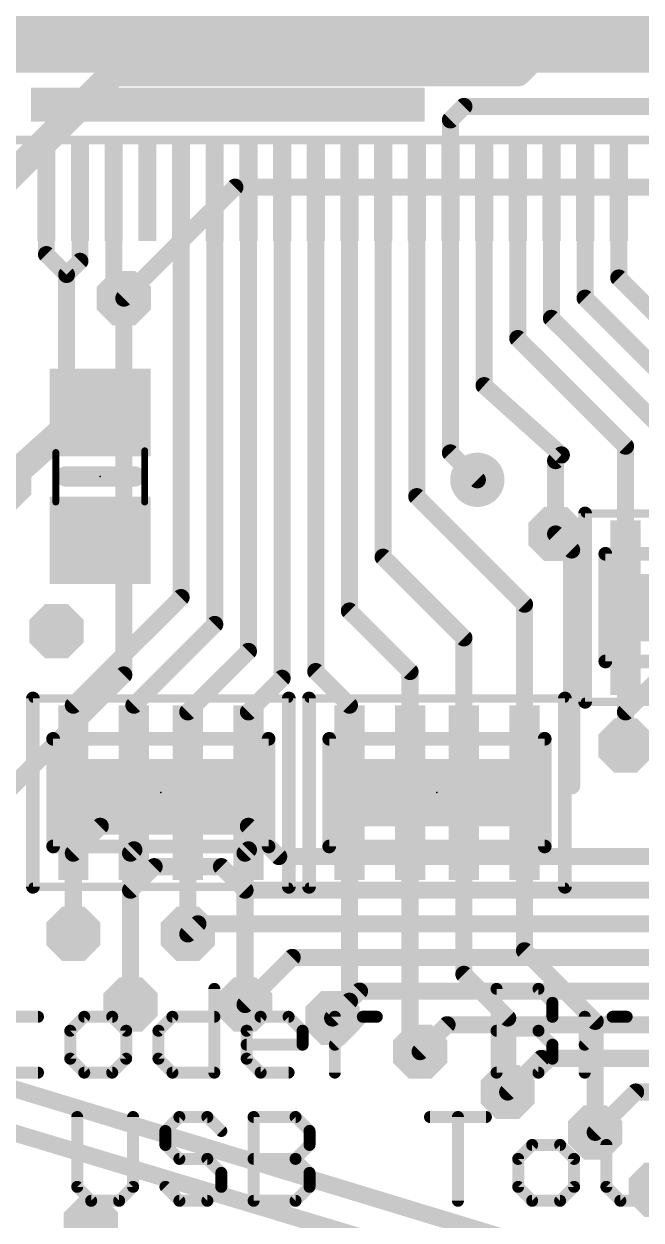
# Model space of a CAD drawing. Extents: x -30 to 79, y -8 to 63.
# Drawn here: x 25.17 to 34.33, y 8.95 to 26.73 of the extents above; entities that cross this region are included whole.
import ezdxf

# ---------------------------------------------------------------- set-up
doc = ezdxf.new("R2010")
doc.units = 0
for name, color, linetype in [('1', 12, 'CONTINUOUS'), ('16', 132, 'CONTINUOUS'), ('18', 3, 'CONTINUOUS'), ('21', 40, 'CONTINUOUS'), ('23', 40, 'CONTINUOUS'), ('39', 12, 'CONTINUOUS'), ('41', 12, 'CONTINUOUS'), ('51', 253, 'CONTINUOUS')]:
    doc.layers.add(name, color=color, linetype=linetype)

# ---------------------------------------------------------------- blocks, each defined once
blk = doc.blocks.new('RECT')
blk.add_solid([(-0.5, -0.5), (0.5, -0.5), (-0.5, 0.5), (0.5, 0.5)])
blk = doc.blocks.new('OCTAGONV')
at = {"const_width": 0.5}
blk.add_lwpolyline([(-0.25, -0.1036), (-0.25, 0.1036), (-0.1036, 0.25), (0.1036, 0.25), (0.25, 0.1036), (0.25, -0.1036), (0.1036, -0.25), (-0.1036, -0.25), (-0.25, -0.1036), (-0.25, 0.1036)], dxfattribs=at)
blk = doc.blocks.new('ROUNDV')
at = {"const_width": 0.5}
blk.add_lwpolyline([(0, -0.25, 1), (0, 0.25, 1), (0, -0.25)], format="xyb", dxfattribs=at)

msp = doc.modelspace()

# ---------------------------------------------------------------- linework, layer by layer
at = {"layer": '1'}
for points, const_width in [([(31.5, 25.3), (31.7, 25.5)], 0.254), ([(31.7, 25.5), (35.2, 25.5)], 0.254), ([(31.5, 24.25), (31.5, 25.3)], 0.254), ([(25.5, 24.25), (25.5, 23.3)], 0.25), ([(26, 23.2), (26, 24.25)], 0.25), ([(26.5, 24.25), (26.5, 22.65)], 0.254), ([(27.5, 24.25), (27.5, 18.2)], 0.254), ([(28, 24.25), (28, 17.8)], 0.254), ([(28.5, 24.25), (28.5, 17.4)], 0.254), ([(29, 24.25), (29, 17)], 0.254), ([(29.5, 24.25), (29.5, 17.1)], 0.254), ([(30, 24.25), (30, 18)], 0.254), ([(30.5, 24.25), (30.5, 18.8)], 0.254), ([(31, 24.25), (31, 19.7)], 0.254), ([(31.5, 24.25), (31.5, 20.35)], 0.254), ([(32, 24.25), (32, 21.95)], 0.25), ([(32.5, 24.25), (32.5, 22.05)], 0.254), ([(33, 24.25), (33, 22.35)], 0.254), ([(33.5, 24.25), (33.5, 22.65)], 0.254), ([(34, 24.25), (34, 22.95)], 0.254), ([(25.5, 23.3), (25.8, 23)], 0.25), ([(25.8, 23), (26, 23.2)], 0.25), ([(25.8, 23), (25.8, 21.016)], 0.254), ([(34, 22.95), (36.7, 20.25)], 0.254), ([(26.5, 22.65), (26.65, 22.65)], 0.254), ([(33.5, 22.65), (35.8, 20.35)], 0.254), ([(33, 22.35), (35, 20.35)], 0.254), ([(32, 21.95), (32, 21.35)], 0.254), ([(32.5, 22.05), (34.1, 20.45)], 0.254), ([(32, 21.35), (33.147, 20.32)], 0.254), ([(24.873, 19.9), (26.116, 21.016)], 0.4064), ([(26.116, 21.016), (26.3, 20.95)], 0.4064), ([(25.8, 21.016), (26.3, 20.95)], 0.254), ([(31.5, 20.35), (31.9, 19.95)], 0.254), ([(34.1, 20.45), (34.1, 18.9)], 0.254), ([(33.147, 20.32), (33.062, 20.235)], 0.254), ([(33.062, 20.235), (33.062, 19.145)], 0.254), ([(31, 19.7), (32.6, 18.1)], 0.254), ([(33.062, 19.145), (33.3, 18.907)], 0.254), ([(33.3, 18.907), (33.3, 15.4)], 0.254), ([(30.5, 18.8), (31.7, 17.6)], 0.254), ([(27.5, 18.2), (25.9, 16.6)], 0.254), ([(32.6, 18.1), (32.6, 16.15)], 0.254), ([(30, 18), (30.9, 17.1)], 0.254), ([(28, 17.8), (26.8, 16.6)], 0.254), ([(31.7, 17.6), (31.7, 16.15)], 0.254), ([(28.5, 17.4), (27.6, 16.5)], 0.254), ([(34.1, 17.2), (34.1, 16)], 0.254), ([(29, 17), (28.5, 16.5)], 0.254), ([(29.5, 17.1), (30, 16.6)], 0.254), ([(30.9, 17.1), (30.9, 16.15)], 0.254), ([(25.9, 16.6), (25.9, 16.15)], 0.254), ([(26.8, 16.6), (26.8, 16.15)], 0.254), ([(30, 16.6), (30, 16.15)], 0.254), ([(27.6, 16.5), (27.6, 16.15)], 0.254), ([(28.5, 16.5), (28.5, 16.15)], 0.254), ([(25.9, 14.45), (25.9, 13.2)], 0.254), ([(26.8, 14.45), (26.75, 14.4)], 0.254), ([(26.75, 14.4), (26.75, 12.15)], 0.254), ([(27.6, 14.45), (27.6, 13.2)], 0.254), ([(28.5, 14.45), (28.45, 14.4)], 0.254), ([(28.45, 14.4), (28.45, 12.15)], 0.254), ([(30, 14.45), (30, 12.2)], 0.254), ([(30.9, 14.45), (30.9, 11.7)], 0.254), ([(31.7, 14.45), (31.7, 12.6)], 0.254), ([(32.6, 14.45), (32.6, 12.95)], 0.254), ([(32.6, 12.95), (33.65, 11.9)], 0.254), ([(31.7, 12.6), (32.35, 11.95)], 0.254), ([(30, 12.2), (29.75, 11.95)], 0.254), ([(32.35, 11.95), (32.35, 10.85)], 0.254), ([(33.65, 11.9), (33.65, 10.25)], 0.254), ([(30.9, 11.7), (31.05, 11.45)], 0.254), ([(34.544, 8.001), (23.7, 11.3)], 0.254), ([(34.163, 7.493), (23.5, 10.7)], 0.254)]:
    msp.add_lwpolyline(points, dxfattribs=dict(at, const_width=const_width))
for points, const_width in [([(31.7, 25.5635, 1), (31.7, 25.4365)], 0.127), ([(31.7449, 25.4551, 1), (31.6551, 25.5449)], 0.127), ([(31.5635, 25.3, 1), (31.4365, 25.3)], 0.127), ([(31.4551, 25.3449, 1), (31.5449, 25.2551)], 0.127), ([(25.5625, 24.25, 1), (25.4375, 24.25)], 0.125), ([(26.0625, 24.25, 1), (25.9375, 24.25)], 0.125), ([(26.5635, 24.25, 1), (26.4365, 24.25)], 0.127), ([(27.5635, 24.25, 1), (27.4365, 24.25)], 0.127), ([(28.0635, 24.25, 1), (27.9365, 24.25)], 0.127), ([(28.5635, 24.25, 1), (28.4365, 24.25)], 0.127), ([(29.0635, 24.25, 1), (28.9365, 24.25)], 0.127), ([(29.5635, 24.25, 1), (29.4365, 24.25)], 0.127), ([(30.0635, 24.25, 1), (29.9365, 24.25)], 0.127), ([(30.5635, 24.25, 1), (30.4365, 24.25)], 0.127), ([(31.0635, 24.25, 1), (30.9365, 24.25)], 0.127), ([(31.5635, 24.25, 1), (31.4365, 24.25)], 0.127), ([(32.0625, 24.25, 1), (31.9375, 24.25)], 0.125), ([(32.5635, 24.25, 1), (32.4365, 24.25)], 0.127), ([(33.0635, 24.25, 1), (32.9365, 24.25)], 0.127), ([(33.5635, 24.25, 1), (33.4365, 24.25)], 0.127), ([(34.0635, 24.25, 1), (33.9365, 24.25)], 0.127), ([(31.4365, 24.25, 1), (31.5635, 24.25)], 0.127), ([(25.5442, 23.3442, 1), (25.4558, 23.2558)], 0.125), ([(25.4375, 23.3, 1), (25.5625, 23.3)], 0.125), ([(26.0442, 23.1558, 1), (25.9558, 23.2442)], 0.125), ([(25.8635, 23, 1), (25.7365, 23)], 0.127), ([(25.9375, 23.2, 1), (26.0625, 23.2)], 0.125), ([(25.7558, 23.0442, 1), (25.8442, 22.9558)], 0.125), ([(25.7558, 22.9558, 1), (25.8442, 23.0442)], 0.125), ([(34.0449, 22.9949, 1), (33.9551, 22.9051)], 0.127), ([(33.9365, 22.95, 1), (34.0635, 22.95)], 0.127), ([(26.5, 22.7135, 1), (26.5, 22.5865)], 0.127), ([(26.65, 22.5865, 1), (26.65, 22.7135)], 0.127), ([(33.5449, 22.6949, 1), (33.4551, 22.6051)], 0.127), ([(26.4365, 22.65, 1), (26.5635, 22.65)], 0.127), ([(33.4365, 22.65, 1), (33.5635, 22.65)], 0.127), ([(33.0449, 22.3949, 1), (32.9551, 22.3051)], 0.127), ([(32.9365, 22.35, 1), (33.0635, 22.35)], 0.127), ([(32.0635, 21.95, 1), (31.9365, 21.95)], 0.127), ([(32.5449, 22.0949, 1), (32.4551, 22.0051)], 0.127), ([(32.4365, 22.05, 1), (32.5635, 22.05)], 0.127), ([(31.9375, 21.95, 1), (32.0625, 21.95)], 0.125), ([(31.9365, 21.35, 1), (32.0635, 21.35)], 0.127), ([(32.0424, 21.3972, 1), (31.9576, 21.3028)], 0.127), ([(26.1503, 21.1116, 1), (26.0817, 20.9204)], 0.2032), ([(26.1839, 20.9404, 1), (26.0481, 21.0916)], 0.2032), ([(25.8083, 21.079, 1), (25.7917, 20.953)], 0.127), ([(25.7365, 21.016, 1), (25.8635, 21.016)], 0.127), ([(26.2657, 20.8544, 1), (26.3343, 21.0456)], 0.2032), ([(26.2917, 20.887, 1), (26.3083, 21.013)], 0.127), ([(31.5449, 20.3949, 1), (31.4551, 20.3051)], 0.127), ([(34.1635, 20.45, 1), (34.0365, 20.45)], 0.127), ([(34.0551, 20.4051, 1), (34.1449, 20.4949)], 0.127), ([(31.4365, 20.35, 1), (31.5635, 20.35)], 0.127), ([(33.1255, 20.235, 1), (32.9985, 20.235)], 0.127), ([(33.0171, 20.2799, 1), (33.1069, 20.1901)], 0.127), ([(33.1919, 20.2751, 1), (33.1021, 20.3649)], 0.127), ([(33.1046, 20.2728, 1), (33.1894, 20.3672)], 0.127), ([(31.8551, 19.9051, 1), (31.9449, 19.9949)], 0.127), ([(31.0449, 19.7449, 1), (30.9551, 19.6551)], 0.127), ([(30.9365, 19.7, 1), (31.0635, 19.7)], 0.127), ([(33.1069, 19.1899, 1), (33.0171, 19.1001)], 0.127), ([(32.9985, 19.145, 1), (33.1255, 19.145)], 0.127), ([(33.3635, 18.907, 1), (33.2365, 18.907)], 0.127), ([(30.5449, 18.8449, 1), (30.4551, 18.7551)], 0.127), ([(30.4365, 18.8, 1), (30.5635, 18.8)], 0.127), ([(33.2551, 18.8621, 1), (33.3449, 18.9519)], 0.127), ([(34.0365, 18.9, 1), (34.1635, 18.9)], 0.127), ([(27.5449, 18.1551, 1), (27.4551, 18.2449)], 0.127), ([(27.4365, 18.2, 1), (27.5635, 18.2)], 0.127), ([(32.6635, 18.1, 1), (32.5365, 18.1)], 0.127), ([(32.5551, 18.0551, 1), (32.6449, 18.1449)], 0.127), ([(30.0449, 18.0449, 1), (29.9551, 17.9551)], 0.127), ([(29.9365, 18, 1), (30.0635, 18)], 0.127), ([(27.9365, 17.8, 1), (28.0635, 17.8)], 0.127), ([(28.0449, 17.7551, 1), (27.9551, 17.8449)], 0.127), ([(31.7635, 17.6, 1), (31.6365, 17.6)], 0.127), ([(31.6551, 17.5551, 1), (31.7449, 17.6449)], 0.127), ([(28.4365, 17.4, 1), (28.5635, 17.4)], 0.127), ([(28.5449, 17.3551, 1), (28.4551, 17.4449)], 0.127), ([(34.1635, 17.2, 1), (34.0365, 17.2)], 0.127), ([(29.0449, 16.9551, 1), (28.9551, 17.0449)], 0.127), ([(29.5449, 17.1449, 1), (29.4551, 17.0551)], 0.127), ([(29.4365, 17.1, 1), (29.5635, 17.1)], 0.127), ([(30.9635, 17.1, 1), (30.8365, 17.1)], 0.127), ([(30.8551, 17.0551, 1), (30.9449, 17.1449)], 0.127), ([(28.9365, 17, 1), (29.0635, 17)], 0.127), ([(25.9635, 16.6, 1), (25.8365, 16.6)], 0.127), ([(26.8635, 16.6, 1), (26.7365, 16.6)], 0.127), ([(30.0635, 16.6, 1), (29.9365, 16.6)], 0.127), ([(25.8551, 16.6449, 1), (25.9449, 16.5551)], 0.127), ([(26.7551, 16.6449, 1), (26.8449, 16.5551)], 0.127), ([(27.6635, 16.5, 1), (27.5365, 16.5)], 0.127), ([(27.5551, 16.5449, 1), (27.6449, 16.4551)], 0.127), ([(28.5635, 16.5, 1), (28.4365, 16.5)], 0.127), ([(28.4551, 16.5449, 1), (28.5449, 16.4551)], 0.127), ([(29.9551, 16.5551, 1), (30.0449, 16.6449)], 0.127), ([(25.8365, 16.15, 1), (25.9635, 16.15)], 0.127), ([(26.7365, 16.15, 1), (26.8635, 16.15)], 0.127), ([(27.5365, 16.15, 1), (27.6635, 16.15)], 0.127), ([(28.4365, 16.15, 1), (28.5635, 16.15)], 0.127), ([(29.9365, 16.15, 1), (30.0635, 16.15)], 0.127), ([(30.8365, 16.15, 1), (30.9635, 16.15)], 0.127), ([(31.6365, 16.15, 1), (31.7635, 16.15)], 0.127), ([(32.5365, 16.15, 1), (32.6635, 16.15)], 0.127), ([(34.0365, 16, 1), (34.1635, 16)], 0.127), ([(33.2365, 15.4, 1), (33.3635, 15.4)], 0.127), ([(25.9635, 14.45, 1), (25.8365, 14.45)], 0.127), ([(26.8135, 14.4, 1), (26.6865, 14.4)], 0.127), ([(26.7051, 14.4449, 1), (26.7949, 14.3551)], 0.127), ([(26.8449, 14.4051, 1), (26.7551, 14.4949)], 0.127), ([(27.6635, 14.45, 1), (27.5365, 14.45)], 0.127), ([(28.5135, 14.4, 1), (28.3865, 14.4)], 0.127), ([(28.4051, 14.4449, 1), (28.4949, 14.3551)], 0.127), ([(28.5449, 14.4051, 1), (28.4551, 14.4949)], 0.127), ([(30.0635, 14.45, 1), (29.9365, 14.45)], 0.127), ([(30.9635, 14.45, 1), (30.8365, 14.45)], 0.127), ([(31.7635, 14.45, 1), (31.6365, 14.45)], 0.127), ([(32.6635, 14.45, 1), (32.5365, 14.45)], 0.127), ([(25.8365, 13.2, 1), (25.9635, 13.2)], 0.127), ([(27.5365, 13.2, 1), (27.6635, 13.2)], 0.127), ([(32.6449, 12.9949, 1), (32.5551, 12.9051)], 0.127), ([(32.5365, 12.95, 1), (32.6635, 12.95)], 0.127), ([(31.7449, 12.6449, 1), (31.6551, 12.5551)], 0.127), ([(31.6365, 12.6, 1), (31.7635, 12.6)], 0.127), ([(30.0449, 12.1551, 1), (29.9551, 12.2449)], 0.127), ([(26.6865, 12.15, 1), (26.8135, 12.15)], 0.127), ([(28.3865, 12.15, 1), (28.5135, 12.15)], 0.127), ([(29.9365, 12.2, 1), (30.0635, 12.2)], 0.127), ([(29.7051, 11.9949, 1), (29.7949, 11.9051)], 0.127), ([(32.4135, 11.95, 1), (32.2865, 11.95)], 0.127), ([(32.3051, 11.9051, 1), (32.3949, 11.9949)], 0.127), ([(33.7135, 11.9, 1), (33.5865, 11.9)], 0.127), ([(33.6051, 11.8551, 1), (33.6949, 11.9449)], 0.127), ([(30.9545, 11.7327, 1), (30.8455, 11.6673)], 0.127), ([(30.8365, 11.7, 1), (30.9635, 11.7)], 0.127), ([(30.9955, 11.4173, 1), (31.1045, 11.4827)], 0.127), ([(32.2865, 10.85, 1), (32.4135, 10.85)], 0.127), ([(33.5865, 10.25, 1), (33.7135, 10.25)], 0.127)]:
    msp.add_lwpolyline(points, format="xyb", dxfattribs=dict(at, const_width=const_width))
at = {"layer": '16'}
for points, const_width in [([(32.5, 26), (39.45, 32.95)], 0.4064), ([(24.873, 24.373), (26.5, 26)], 0.4064), ([(26.5, 26), (32.5, 26)], 0.4064), ([(34.1, 16.5), (43.3, 25.7)], 0.254), ([(26.65, 22.65), (28.3, 24.3)], 0.254), ([(28.3, 24.3), (39.4, 24.3)], 0.254), ([(26.65, 17.05), (26.65, 22.65)], 0.254), ([(26.65, 17.05), (23.8, 14.2)], 0.254), ([(34.1, 16), (34.1, 16.5)], 0.254), ([(26.3, 14.8), (25.9, 14.4)], 0.254), ([(28.5, 14.8), (26.3, 14.8)], 0.254), ([(28.95, 14.35), (28.5, 14.8)], 0.254), ([(25.9, 14.4), (25.9, 13.2)], 0.254), ([(41.15, 14.35), (28.95, 14.35)], 0.254), ([(27.1, 14.2), (26.75, 13.85)], 0.254), ([(28.1, 14.2), (27.1, 14.2)], 0.254), ([(28.45, 13.85), (28.1, 14.2)], 0.254), ([(26.75, 13.85), (26.75, 12.15)], 0.254), ([(28.45, 13.85), (41.55, 13.85)], 0.254), ([(27.75, 13.35), (27.6, 13.2)], 0.254), ([(42.3, 13.35), (27.75, 13.35)], 0.254), ([(28.45, 12.15), (29.15, 12.85)], 0.254), ([(29.15, 12.85), (43.4, 12.85)], 0.254), ([(29.75, 11.95), (30.15, 12.35)], 0.254), ([(30.15, 12.35), (43.85, 12.35)], 0.254), ([(31.05, 11.45), (31.45, 11.85)], 0.254), ([(31.45, 11.85), (44.35, 11.85)], 0.254), ([(32.35, 10.85), (32.85, 11.35)], 0.254), ([(32.85, 11.35), (44.85, 11.35)], 0.254), ([(33.65, 10.25), (34.25, 10.85)], 0.254), ([(34.25, 10.85), (45.25, 10.85)], 0.254)]:
    msp.add_lwpolyline(points, dxfattribs=dict(at, const_width=const_width))
for points, const_width in [([(26.5, 26.1016, 1), (26.5, 25.8984)], 0.2032), ([(26.5718, 25.9282, 1), (26.4282, 26.0718)], 0.2032), ([(32.4282, 26.0718, 1), (32.5718, 25.9282)], 0.2032), ([(32.5, 25.8984, 1), (32.5, 26.1016)], 0.2032), ([(28.3, 24.3635, 1), (28.3, 24.2365)], 0.127), ([(28.3449, 24.2551, 1), (28.2551, 24.3449)], 0.127), ([(26.7135, 22.65, 1), (26.5865, 22.65)], 0.127), ([(26.6051, 22.6949, 1), (26.6949, 22.6051)], 0.127), ([(26.5865, 17.05, 1), (26.7135, 17.05)], 0.127), ([(26.6949, 17.0051, 1), (26.6051, 17.0949)], 0.127), ([(34.1635, 16.5, 1), (34.0365, 16.5)], 0.127), ([(34.0551, 16.5449, 1), (34.1449, 16.4551)], 0.127), ([(34.0365, 16, 1), (34.1635, 16)], 0.127), ([(26.3, 14.8635, 1), (26.3, 14.7365)], 0.127), ([(26.3449, 14.7551, 1), (26.2551, 14.8449)], 0.127), ([(28.5449, 14.8449, 1), (28.4551, 14.7551)], 0.127), ([(28.5, 14.7365, 1), (28.5, 14.8635)], 0.127), ([(25.9635, 14.4, 1), (25.8365, 14.4)], 0.127), ([(25.8551, 14.4449, 1), (25.9449, 14.3551)], 0.127), ([(28.95, 14.4135, 1), (28.95, 14.2865)], 0.127), ([(28.9051, 14.3051, 1), (28.9949, 14.3949)], 0.127), ([(27.1, 14.2635, 1), (27.1, 14.1365)], 0.127), ([(27.1449, 14.1551, 1), (27.0551, 14.2449)], 0.127), ([(28.1449, 14.2449, 1), (28.0551, 14.1551)], 0.127), ([(28.1, 14.1365, 1), (28.1, 14.2635)], 0.127), ([(26.8135, 13.85, 1), (26.6865, 13.85)], 0.127), ([(26.7051, 13.8949, 1), (26.7949, 13.8051)], 0.127), ([(28.45, 13.9135, 1), (28.45, 13.7865)], 0.127), ([(28.4051, 13.8051, 1), (28.4949, 13.8949)], 0.127), ([(27.75, 13.4135, 1), (27.75, 13.2865)], 0.127), ([(27.7949, 13.3051, 1), (27.7051, 13.3949)], 0.127), ([(25.8365, 13.2, 1), (25.9635, 13.2)], 0.127), ([(27.5551, 13.2449, 1), (27.6449, 13.1551)], 0.127), ([(29.15, 12.9135, 1), (29.15, 12.7865)], 0.127), ([(29.1949, 12.8051, 1), (29.1051, 12.8949)], 0.127), ([(30.15, 12.4135, 1), (30.15, 12.2865)], 0.127), ([(30.1949, 12.3051, 1), (30.1051, 12.3949)], 0.127), ([(26.6865, 12.15, 1), (26.8135, 12.15)], 0.127), ([(28.4051, 12.1949, 1), (28.4949, 12.1051)], 0.127), ([(29.7051, 11.9949, 1), (29.7949, 11.9051)], 0.127), ([(31.45, 11.9135, 1), (31.45, 11.7865)], 0.127), ([(31.4949, 11.8051, 1), (31.4051, 11.8949)], 0.127), ([(31.0051, 11.4949, 1), (31.0949, 11.4051)], 0.127), ([(32.85, 11.4135, 1), (32.85, 11.2865)], 0.127), ([(32.8949, 11.3051, 1), (32.8051, 11.3949)], 0.127), ([(32.3051, 10.8949, 1), (32.3949, 10.8051)], 0.127), ([(34.25, 10.9135, 1), (34.25, 10.7865)], 0.127), ([(34.2949, 10.8051, 1), (34.2051, 10.8949)], 0.127), ([(33.6051, 10.2949, 1), (33.6949, 10.2051)], 0.127)]:
    msp.add_lwpolyline(points, format="xyb", dxfattribs=dict(at, const_width=const_width))
at = {"layer": '21'}
for points, const_width in [([(26.808, 20), (25.792, 20)], 0.3048), ([(33.5, 16.65), (33.5, 19.45)], 0.2032), ([(25.3, 13.9), (25.3, 16.7)], 0.2032), ([(29.1, 16.7), (29.1, 13.9)], 0.2032), ([(29.4, 13.9), (29.4, 16.7)], 0.2032), ([(33.2, 16.7), (33.2, 13.9)], 0.2032), ([(27.9946, 12.3836), (27.9946, 11.1379)], 0.1778), ([(32.1848, 11.1379), (32.1848, 12.3836)], 0.1778), ([(32.1848, 12.3836), (32.8076, 12.3836)], 0.1778), ([(32.8076, 12.3836), (33.0152, 12.176)], 0.1778), ([(33.0152, 12.176), (33.0152, 11.9683)], 0.1778), ([(25.3752, 11.9683), (24.7523, 11.9683)], 0.1778), ([(26.0621, 11.9683), (25.8544, 11.7607)], 0.1778), ([(26.4773, 11.9683), (26.0621, 11.9683)], 0.1778), ([(26.6849, 11.7607), (26.4773, 11.9683)], 0.1778), ([(27.1642, 11.7607), (27.3718, 11.9683)], 0.1778), ([(27.3718, 11.9683), (27.9946, 11.9683)], 0.1778), ([(28.4739, 11.7607), (28.6815, 11.9683)], 0.1778), ([(28.6815, 11.9683), (29.0967, 11.9683)], 0.1778), ([(29.0967, 11.9683), (29.3043, 11.7607)], 0.1778), ([(29.7836, 11.1379), (29.7836, 11.9683)], 0.1778), ([(29.7836, 11.5531), (30.1988, 11.9683)], 0.1778), ([(30.1988, 11.9683), (30.4065, 11.9683)], 0.1778), ([(33.0152, 11.9683), (32.8076, 11.7607)], 0.1778), ([(33.4945, 11.1379), (33.4945, 11.9683)], 0.1778), ([(33.4945, 11.5531), (33.9097, 11.9683)], 0.1778), ([(33.9097, 11.9683), (34.1173, 11.9683)], 0.1778), ([(25.8544, 11.7607), (25.8544, 11.3455)], 0.1778), ([(26.6849, 11.3455), (26.6849, 11.7607)], 0.1778), ([(27.1642, 11.3455), (27.1642, 11.7607)], 0.1778), ([(28.4739, 11.3455), (28.4739, 11.7607)], 0.1778), ([(29.3043, 11.7607), (29.3043, 11.5531)], 0.1778), ([(32.1848, 11.7607), (32.8076, 11.7607)], 0.1778), ([(32.8076, 11.7607), (33.0152, 11.5531)], 0.1778), ([(29.3043, 11.5531), (28.4739, 11.5531)], 0.1778), ([(33.0152, 11.5531), (33.0152, 11.3455)], 0.1778), ([(25.8544, 11.3455), (26.0621, 11.1379)], 0.1778), ([(26.4773, 11.1379), (26.6849, 11.3455)], 0.1778), ([(27.3718, 11.1379), (27.1642, 11.3455)], 0.1778), ([(28.6815, 11.1379), (28.4739, 11.3455)], 0.1778), ([(33.0152, 11.3455), (32.8076, 11.1379)], 0.1778), ([(24.7523, 11.1379), (25.3752, 11.1379)], 0.1778), ([(26.0621, 11.1379), (26.4773, 11.1379)], 0.1778), ([(27.9946, 11.1379), (27.3718, 11.1379)], 0.1778), ([(29.0967, 11.1379), (28.6815, 11.1379)], 0.1778), ([(32.8076, 11.1379), (32.1848, 11.1379)], 0.1778), ([(25.9576, 10.4786), (25.9576, 9.4405)], 0.1778), ([(26.788, 9.4405), (26.788, 10.4786)], 0.1778), ([(27.4749, 10.4786), (27.2673, 10.271)], 0.1778), ([(27.8901, 10.4786), (27.4749, 10.4786)], 0.1778), ([(28.0977, 10.271), (27.8901, 10.4786)], 0.1778), ([(28.577, 9.2329), (28.577, 10.4786)], 0.1778), ([(28.577, 10.4786), (29.1999, 10.4786)], 0.1778), ([(29.1999, 10.4786), (29.4075, 10.271)], 0.1778), ([(31.1965, 10.4786), (32.0269, 10.4786)], 0.1778), ([(31.6117, 9.2329), (31.6117, 10.4786)], 0.1778), ([(27.2673, 10.271), (27.2673, 10.0633)], 0.1778), ([(29.4075, 10.271), (29.4075, 10.0633)], 0.1778), ([(27.2673, 10.0633), (27.4749, 9.8557)], 0.1778), ([(29.4075, 10.0633), (29.1999, 9.8557)], 0.1778), ([(32.7138, 10.0633), (32.5062, 9.8557)], 0.1778), ([(33.129, 10.0633), (32.7138, 10.0633)], 0.1778), ([(33.3366, 9.8557), (33.129, 10.0633)], 0.1778), ([(33.8159, 10.0633), (33.8159, 9.4405)], 0.1778), ([(27.4749, 9.8557), (27.8901, 9.8557)], 0.1778), ([(27.8901, 9.8557), (28.0977, 9.6481)], 0.1778), ([(28.577, 9.8557), (29.1999, 9.8557)], 0.1778), ([(29.1999, 9.8557), (29.4075, 9.6481)], 0.1778), ([(32.5062, 9.8557), (32.5062, 9.4405)], 0.1778), ([(33.3366, 9.4405), (33.3366, 9.8557)], 0.1778), ([(28.0977, 9.6481), (28.0977, 9.4405)], 0.1778), ([(29.4075, 9.6481), (29.4075, 9.4405)], 0.1778), ([(25.9576, 9.4405), (26.1652, 9.2329)], 0.1778), ([(26.5804, 9.2329), (26.788, 9.4405)], 0.1778), ([(27.4749, 9.2329), (27.2673, 9.4405)], 0.1778), ([(28.0977, 9.4405), (27.8901, 9.2329)], 0.1778), ([(29.4075, 9.4405), (29.1999, 9.2329)], 0.1778), ([(32.5062, 9.4405), (32.7138, 9.2329)], 0.1778), ([(33.129, 9.2329), (33.3366, 9.4405)], 0.1778), ([(33.8159, 9.4405), (34.0235, 9.2329)], 0.1778), ([(26.1652, 9.2329), (26.5804, 9.2329)], 0.1778), ([(27.8901, 9.2329), (27.4749, 9.2329)], 0.1778), ([(29.1999, 9.2329), (28.577, 9.2329)], 0.1778), ([(32.7138, 9.2329), (33.129, 9.2329)], 0.1778), ([(34.0235, 9.2329), (34.6464, 9.2329)], 0.1778)]:
    msp.add_lwpolyline(points, dxfattribs=dict(at, const_width=const_width))
for points, const_width in [([(25.792, 20.0762, 1), (25.792, 19.9238)], 0.1524), ([(26.808, 19.9238, 1), (26.808, 20.0762)], 0.1524), ([(33.5508, 19.45, 1), (33.4492, 19.45)], 0.1016), ([(25.3508, 16.7, 1), (25.2492, 16.7)], 0.1016), ([(29.1508, 16.7, 1), (29.0492, 16.7)], 0.1016), ([(29.4508, 16.7, 1), (29.3492, 16.7)], 0.1016), ([(33.2508, 16.7, 1), (33.1492, 16.7)], 0.1016), ([(33.4492, 16.65, 1), (33.5508, 16.65)], 0.1016), ([(25.2492, 13.9, 1), (25.3508, 13.9)], 0.1016), ([(29.0492, 13.9, 1), (29.1508, 13.9)], 0.1016), ([(29.3492, 13.9, 1), (29.4508, 13.9)], 0.1016), ([(33.1492, 13.9, 1), (33.2508, 13.9)], 0.1016), ([(28.0391, 12.3836, 1), (27.9502, 12.3836)], 0.0889), ([(32.2292, 12.3836, 1), (32.1403, 12.3836)], 0.0889), ([(32.1848, 12.428, 1), (32.1848, 12.3391)], 0.0889), ([(32.839, 12.415, 1), (32.7762, 12.3521)], 0.0889), ([(32.8076, 12.3391, 1), (32.8076, 12.428)], 0.0889), ([(33.0597, 12.176, 1), (32.9708, 12.176)], 0.0889), ([(32.9838, 12.1445, 1), (33.0467, 12.2074)], 0.0889), ([(25.3752, 11.9239, 1), (25.3752, 12.0128)], 0.0889), ([(26.0621, 12.0128, 1), (26.0621, 11.9239)], 0.0889), ([(26.0935, 11.9369, 1), (26.0306, 11.9998)], 0.0889), ([(26.5087, 11.9998, 1), (26.4459, 11.9369)], 0.0889), ([(26.4773, 11.9239, 1), (26.4773, 12.0128)], 0.0889), ([(27.3718, 12.0128, 1), (27.3718, 11.9239)], 0.0889), ([(27.4032, 11.9369, 1), (27.3404, 11.9998)], 0.0889), ([(27.9946, 11.9239, 1), (27.9946, 12.0128)], 0.0889), ([(28.6815, 12.0128, 1), (28.6815, 11.9239)], 0.0889), ([(28.7129, 11.9369, 1), (28.6501, 11.9998)], 0.0889), ([(29.1282, 11.9998, 1), (29.0653, 11.9369)], 0.0889), ([(29.0967, 11.9239, 1), (29.0967, 12.0128)], 0.0889), ([(29.8281, 11.9683, 1), (29.7392, 11.9683)], 0.0889), ([(30.1988, 12.0128, 1), (30.1988, 11.9239)], 0.0889), ([(30.2303, 11.9369, 1), (30.1674, 11.9998)], 0.0889), ([(30.4065, 11.9239, 1), (30.4065, 12.0128)], 0.0889), ([(32.9708, 11.9683, 1), (33.0597, 11.9683)], 0.0889), ([(33.0467, 11.9369, 1), (32.9838, 11.9998)], 0.0889), ([(33.539, 11.9683, 1), (33.4501, 11.9683)], 0.0889), ([(33.9097, 12.0128, 1), (33.9097, 11.9239)], 0.0889), ([(33.9412, 11.9369, 1), (33.8783, 11.9998)], 0.0889), ([(34.1173, 11.9239, 1), (34.1173, 12.0128)], 0.0889), ([(25.8989, 11.7607, 1), (25.81, 11.7607)], 0.0889), ([(25.823, 11.7922, 1), (25.8859, 11.7293)], 0.0889), ([(26.7293, 11.7607, 1), (26.6404, 11.7607)], 0.0889), ([(26.6535, 11.7293, 1), (26.7163, 11.7922)], 0.0889), ([(27.1327, 11.7922, 1), (27.1956, 11.7293)], 0.0889), ([(27.2086, 11.7607, 1), (27.1197, 11.7607)], 0.0889), ([(28.5184, 11.7607, 1), (28.4294, 11.7607)], 0.0889), ([(28.4425, 11.7922, 1), (28.5053, 11.7293)], 0.0889), ([(29.3488, 11.7607, 1), (29.2599, 11.7607)], 0.0889), ([(29.2729, 11.7293, 1), (29.3358, 11.7922)], 0.0889), ([(32.1848, 11.8052, 1), (32.1848, 11.7163)], 0.0889), ([(32.839, 11.7922, 1), (32.7762, 11.7293)], 0.0889), ([(32.7762, 11.7922, 1), (32.839, 11.7293)], 0.0889), ([(32.8076, 11.7163, 1), (32.8076, 11.8052)], 0.0889), ([(28.4739, 11.5976, 1), (28.4739, 11.5087)], 0.0889), ([(29.2599, 11.5531, 1), (29.3488, 11.5531)], 0.0889), ([(29.3043, 11.5087, 1), (29.3043, 11.5976)], 0.0889), ([(29.7522, 11.5845, 1), (29.8151, 11.5217)], 0.0889), ([(33.0597, 11.5531, 1), (32.9708, 11.5531)], 0.0889), ([(32.9838, 11.5217, 1), (33.0467, 11.5845)], 0.0889), ([(33.4631, 11.5845, 1), (33.5259, 11.5217)], 0.0889), ([(25.81, 11.3455, 1), (25.8989, 11.3455)], 0.0889), ([(25.8859, 11.3769, 1), (25.823, 11.3141)], 0.0889), ([(26.6404, 11.3455, 1), (26.7293, 11.3455)], 0.0889), ([(26.7163, 11.3141, 1), (26.6535, 11.3769)], 0.0889), ([(27.1956, 11.3769, 1), (27.1327, 11.3141)], 0.0889), ([(27.1197, 11.3455, 1), (27.2086, 11.3455)], 0.0889), ([(28.4294, 11.3455, 1), (28.5184, 11.3455)], 0.0889), ([(28.5053, 11.3769, 1), (28.4425, 11.3141)], 0.0889), ([(32.9708, 11.3455, 1), (33.0597, 11.3455)], 0.0889), ([(33.0467, 11.3141, 1), (32.9838, 11.3769)], 0.0889), ([(25.3752, 11.0935, 1), (25.3752, 11.1823)], 0.0889), ([(26.0621, 11.1823, 1), (26.0621, 11.0935)], 0.0889), ([(26.0306, 11.1065, 1), (26.0935, 11.1693)], 0.0889), ([(26.4459, 11.1693, 1), (26.5087, 11.1065)], 0.0889), ([(26.4773, 11.0935, 1), (26.4773, 11.1823)], 0.0889), ([(27.3718, 11.1823, 1), (27.3718, 11.0935)], 0.0889), ([(27.3404, 11.1065, 1), (27.4032, 11.1693)], 0.0889), ([(27.9946, 11.0935, 1), (27.9946, 11.1823)], 0.0889), ([(28.6815, 11.1823, 1), (28.6815, 11.0935)], 0.0889), ([(28.6501, 11.1065, 1), (28.7129, 11.1693)], 0.0889), ([(29.0967, 11.0935, 1), (29.0967, 11.1823)], 0.0889), ([(32.1848, 11.1823, 1), (32.1848, 11.0935)], 0.0889), ([(32.7762, 11.1693, 1), (32.839, 11.1065)], 0.0889), ([(32.8076, 11.0935, 1), (32.8076, 11.1823)], 0.0889), ([(27.9502, 11.1379, 1), (28.0391, 11.1379)], 0.0889), ([(29.7392, 11.1379, 1), (29.8281, 11.1379)], 0.0889), ([(32.1403, 11.1379, 1), (32.2292, 11.1379)], 0.0889), ([(33.4501, 11.1379, 1), (33.539, 11.1379)], 0.0889), ([(26.002, 10.4786, 1), (25.9131, 10.4786)], 0.0889), ([(26.8325, 10.4786, 1), (26.7436, 10.4786)], 0.0889), ([(27.4749, 10.523, 1), (27.4749, 10.4341)], 0.0889), ([(27.5063, 10.4471, 1), (27.4435, 10.51)], 0.0889), ([(27.9216, 10.51, 1), (27.8587, 10.4471)], 0.0889), ([(27.8901, 10.4341, 1), (27.8901, 10.523)], 0.0889), ([(28.6215, 10.4786, 1), (28.5326, 10.4786)], 0.0889), ([(28.577, 10.523, 1), (28.577, 10.4341)], 0.0889), ([(29.2313, 10.51, 1), (29.1684, 10.4471)], 0.0889), ([(29.1999, 10.4341, 1), (29.1999, 10.523)], 0.0889), ([(31.1965, 10.523, 1), (31.1965, 10.4341)], 0.0889), ([(31.6561, 10.4786, 1), (31.5672, 10.4786)], 0.0889), ([(32.0269, 10.4341, 1), (32.0269, 10.523)], 0.0889), ([(27.3118, 10.271, 1), (27.2229, 10.271)], 0.0889), ([(27.2359, 10.3024, 1), (27.2987, 10.2395)], 0.0889), ([(28.0663, 10.2395, 1), (28.1292, 10.3024)], 0.0889), ([(29.4519, 10.271, 1), (29.363, 10.271)], 0.0889), ([(29.376, 10.2395, 1), (29.4389, 10.3024)], 0.0889), ([(27.2987, 10.0948, 1), (27.2359, 10.0319)], 0.0889), ([(29.4389, 10.0319, 1), (29.376, 10.0948)], 0.0889), ([(32.7138, 10.1078, 1), (32.7138, 10.0189)], 0.0889), ([(32.7452, 10.0319, 1), (32.6824, 10.0948)], 0.0889), ([(33.1605, 10.0948, 1), (33.0976, 10.0319)], 0.0889), ([(33.129, 10.0189, 1), (33.129, 10.1078)], 0.0889), ([(33.8604, 10.0633, 1), (33.7715, 10.0633)], 0.0889), ([(27.2229, 10.0633, 1), (27.3118, 10.0633)], 0.0889), ([(29.363, 10.0633, 1), (29.4519, 10.0633)], 0.0889), ([(27.4749, 9.9002, 1), (27.4749, 9.8113)], 0.0889), ([(27.4435, 9.8243, 1), (27.5063, 9.8872)], 0.0889), ([(27.9216, 9.8872, 1), (27.8587, 9.8243)], 0.0889), ([(27.8901, 9.8113, 1), (27.8901, 9.9002)], 0.0889), ([(28.577, 9.9002, 1), (28.577, 9.8113)], 0.0889), ([(29.2313, 9.8872, 1), (29.1684, 9.8243)], 0.0889), ([(29.1684, 9.8872, 1), (29.2313, 9.8243)], 0.0889), ([(29.1999, 9.8113, 1), (29.1999, 9.9002)], 0.0889), ([(32.5506, 9.8557, 1), (32.4618, 9.8557)], 0.0889), ([(32.4748, 9.8872, 1), (32.5376, 9.8243)], 0.0889), ([(33.3811, 9.8557, 1), (33.2922, 9.8557)], 0.0889), ([(33.3052, 9.8243, 1), (33.3681, 9.8872)], 0.0889), ([(28.1422, 9.6481, 1), (28.0533, 9.6481)], 0.0889), ([(28.0663, 9.6167, 1), (28.1292, 9.6795)], 0.0889), ([(29.4519, 9.6481, 1), (29.363, 9.6481)], 0.0889), ([(29.376, 9.6167, 1), (29.4389, 9.6795)], 0.0889), ([(25.9131, 9.4405, 1), (26.002, 9.4405)], 0.0889), ([(25.989, 9.4719, 1), (25.9261, 9.4091)], 0.0889), ([(26.7436, 9.4405, 1), (26.8325, 9.4405)], 0.0889), ([(26.8194, 9.4091, 1), (26.7566, 9.4719)], 0.0889), ([(27.2987, 9.4719, 1), (27.2359, 9.4091)], 0.0889), ([(28.0533, 9.4405, 1), (28.1422, 9.4405)], 0.0889), ([(28.1292, 9.4091, 1), (28.0663, 9.4719)], 0.0889), ([(29.363, 9.4405, 1), (29.4519, 9.4405)], 0.0889), ([(29.4389, 9.4091, 1), (29.376, 9.4719)], 0.0889), ([(32.5376, 9.4719, 1), (32.4748, 9.4091)], 0.0889), ([(32.4618, 9.4405, 1), (32.5506, 9.4405)], 0.0889), ([(33.2922, 9.4405, 1), (33.3811, 9.4405)], 0.0889), ([(33.3681, 9.4091, 1), (33.3052, 9.4719)], 0.0889), ([(33.8474, 9.4719, 1), (33.7845, 9.4091)], 0.0889), ([(33.7715, 9.4405, 1), (33.8604, 9.4405)], 0.0889), ([(26.1652, 9.2774, 1), (26.1652, 9.1885)], 0.0889), ([(26.1338, 9.2015, 1), (26.1966, 9.2643)], 0.0889), ([(26.549, 9.2643, 1), (26.6118, 9.2015)], 0.0889), ([(26.5804, 9.1885, 1), (26.5804, 9.2774)], 0.0889), ([(27.4749, 9.2774, 1), (27.4749, 9.1885)], 0.0889), ([(27.4435, 9.2015, 1), (27.5063, 9.2643)], 0.0889), ([(27.8587, 9.2643, 1), (27.9216, 9.2015)], 0.0889), ([(27.8901, 9.1885, 1), (27.8901, 9.2774)], 0.0889), ([(28.577, 9.2774, 1), (28.577, 9.1885)], 0.0889), ([(28.5326, 9.2329, 1), (28.6215, 9.2329)], 0.0889), ([(29.1684, 9.2643, 1), (29.2313, 9.2015)], 0.0889), ([(29.1999, 9.1885, 1), (29.1999, 9.2774)], 0.0889), ([(31.5672, 9.2329, 1), (31.6561, 9.2329)], 0.0889), ([(32.7138, 9.2774, 1), (32.7138, 9.1885)], 0.0889), ([(32.6824, 9.2015, 1), (32.7452, 9.2643)], 0.0889), ([(33.0976, 9.2643, 1), (33.1605, 9.2015)], 0.0889), ([(33.129, 9.1885, 1), (33.129, 9.2774)], 0.0889), ([(34.0235, 9.2774, 1), (34.0235, 9.1885)], 0.0889), ([(33.9921, 9.2015, 1), (34.055, 9.2643)], 0.0889)]:
    msp.add_lwpolyline(points, format="xyb", dxfattribs=dict(at, const_width=const_width))
at = {"layer": '23'}
for p in [(26.3, 20), (27.2, 15.3), (31.3, 15.3)]:
    msp.add_point(p, dxfattribs=at)
at = {"layer": '39', "const_width": 0.127}
for points in [[(33.5, 16.65), (33.5, 19.45)], [(37.3, 19.45), (33.5, 19.45)], [(25.3, 13.9), (25.3, 16.7)], [(29.1, 16.7), (25.3, 16.7)], [(29.1, 16.7), (29.1, 13.9)], [(29.4, 13.9), (29.4, 16.7)], [(33.2, 16.7), (29.4, 16.7)], [(33.2, 16.7), (33.2, 13.9)], [(37.3, 16.65), (33.5, 16.65)], [(29.1, 13.9), (25.3, 13.9)], [(33.2, 13.9), (29.4, 13.9)]]:
    msp.add_lwpolyline(points, dxfattribs=at)
at = {"layer": '39', "const_width": 0.0635}
for points in [[(33.5318, 19.45, 1), (33.4682, 19.45)], [(33.5, 19.4817, 1), (33.5, 19.4183)], [(25.3317, 16.7, 1), (25.2683, 16.7)], [(25.3, 16.7317, 1), (25.3, 16.6683)], [(29.1318, 16.7, 1), (29.0683, 16.7)], [(29.1, 16.6683, 1), (29.1, 16.7317)], [(29.4, 16.7317, 1), (29.4, 16.6683)], [(29.4318, 16.7, 1), (29.3683, 16.7)], [(33.2318, 16.7, 1), (33.1683, 16.7)], [(33.2, 16.6683, 1), (33.2, 16.7317)], [(33.5, 16.6818, 1), (33.5, 16.6183)], [(33.4682, 16.65, 1), (33.5318, 16.65)], [(25.3, 13.9318, 1), (25.3, 13.8682)], [(25.2683, 13.9, 1), (25.3317, 13.9)], [(29.0683, 13.9, 1), (29.1318, 13.9)], [(29.1, 13.8682, 1), (29.1, 13.9318)], [(29.4, 13.9318, 1), (29.4, 13.8682)], [(29.3683, 13.9, 1), (29.4318, 13.9)], [(33.1683, 13.9, 1), (33.2318, 13.9)], [(33.2, 13.8682, 1), (33.2, 13.9318)]]:
    msp.add_lwpolyline(points, format="xyb", dxfattribs=at)
at = {"layer": '51'}
for points, const_width in [([(36, 25), (22, 25)], 0.127), ([(25.64, 20.356), (25.64, 19.619)], 0.1016), ([(26.96, 20.381), (26.96, 19.619)], 0.1016), ([(33.8, 17.25), (33.8, 18.85)], 0.2032), ([(33.8, 18.85), (37, 18.85)], 0.2032), ([(37, 17.25), (33.8, 17.25)], 0.2032), ([(25.6, 14.5), (25.6, 16.1)], 0.2032), ([(25.6, 16.1), (28.8, 16.1)], 0.2032), ([(28.8, 16.1), (28.8, 14.5)], 0.2032), ([(29.7, 14.5), (29.7, 16.1)], 0.2032), ([(29.7, 16.1), (32.9, 16.1)], 0.2032), ([(32.9, 16.1), (32.9, 14.5)], 0.2032), ([(28.8, 14.5), (25.6, 14.5)], 0.2032), ([(32.9, 14.5), (29.7, 14.5)], 0.2032)]:
    msp.add_lwpolyline(points, dxfattribs=dict(at, const_width=const_width))
for points, const_width in [([(25.6654, 20.356, 1), (25.6146, 20.356)], 0.0508), ([(26.9854, 20.381, 1), (26.9346, 20.381)], 0.0508), ([(25.6146, 19.619, 1), (25.6654, 19.619)], 0.0508), ([(26.9346, 19.619, 1), (26.9854, 19.619)], 0.0508), ([(33.8508, 18.85, 1), (33.7492, 18.85)], 0.1016), ([(33.8, 18.9008, 1), (33.8, 18.7992)], 0.1016), ([(33.8, 17.3008, 1), (33.8, 17.1992)], 0.1016), ([(33.7492, 17.25, 1), (33.8508, 17.25)], 0.1016), ([(25.6508, 16.1, 1), (25.5492, 16.1)], 0.1016), ([(25.6, 16.1508, 1), (25.6, 16.0492)], 0.1016), ([(28.8508, 16.1, 1), (28.7492, 16.1)], 0.1016), ([(28.8, 16.0492, 1), (28.8, 16.1508)], 0.1016), ([(29.7508, 16.1, 1), (29.6492, 16.1)], 0.1016), ([(29.7, 16.1508, 1), (29.7, 16.0492)], 0.1016), ([(32.9508, 16.1, 1), (32.8492, 16.1)], 0.1016), ([(32.9, 16.0492, 1), (32.9, 16.1508)], 0.1016), ([(25.6, 14.5508, 1), (25.6, 14.4492)], 0.1016), ([(28.8, 14.4492, 1), (28.8, 14.5508)], 0.1016), ([(29.7, 14.5508, 1), (29.7, 14.4492)], 0.1016), ([(32.9, 14.4492, 1), (32.9, 14.5508)], 0.1016), ([(25.5492, 14.5, 1), (25.6508, 14.5)], 0.1016), ([(28.7492, 14.5, 1), (28.8508, 14.5)], 0.1016), ([(29.6492, 14.5, 1), (29.7508, 14.5)], 0.1016), ([(32.8492, 14.5, 1), (32.9508, 14.5)], 0.1016)]:
    msp.add_lwpolyline(points, format="xyb", dxfattribs=dict(at, const_width=const_width))

# ---------------------------------------------------------------- block references
at = {"layer": '1'}
for p, xscale, yscale in [((29, 32), 12, 12), ((25.5, 24.25), 0.27, 1.5), ((26, 24.25), 0.27, 1.5), ((26.5, 24.25), 0.27, 1.5), ((27, 24.25), 0.27, 1.5), ((27.5, 24.25), 0.27, 1.5), ((28, 24.25), 0.27, 1.5), ((28.5, 24.25), 0.27, 1.5), ((29, 24.25), 0.27, 1.5), ((29.5, 24.25), 0.27, 1.5), ((30, 24.25), 0.27, 1.5), ((30.5, 24.25), 0.27, 1.5), ((31, 24.25), 0.27, 1.5), ((31.5, 24.25), 0.27, 1.5), ((32, 24.25), 0.27, 1.5), ((32.5, 24.25), 0.27, 1.5), ((33, 24.25), 0.27, 1.5), ((33.5, 24.25), 0.27, 1.5), ((34, 24.25), 0.27, 1.5)]:
    msp.add_blockref('RECT', p, dxfattribs=dict(at, xscale=xscale, yscale=yscale))
for p, xscale, yscale, rotation in [((26.3, 20.95), 1.3, 1.5, 270), ((26.3, 19.05), 1.3, 1.5, 270), ((34.1, 18.9), 0.45, 0.9, 180), ((34.1, 17.2), 0.45, 0.9, 180), ((25.9, 16.15), 0.45, 0.9, 180), ((26.8, 16.15), 0.45, 0.9, 180), ((27.6, 16.15), 0.45, 0.9, 180), ((28.5, 16.15), 0.45, 0.9, 180), ((30, 16.15), 0.45, 0.9, 180), ((30.9, 16.15), 0.45, 0.9, 180), ((31.7, 16.15), 0.45, 0.9, 180), ((32.6, 16.15), 0.45, 0.9, 180), ((25.9, 14.45), 0.45, 0.9, 180), ((26.8, 14.45), 0.45, 0.9, 180), ((27.6, 14.45), 0.45, 0.9, 180), ((28.5, 14.45), 0.45, 0.9, 180), ((30, 14.45), 0.45, 0.9, 180), ((30.9, 14.45), 0.45, 0.9, 180), ((31.7, 14.45), 0.45, 0.9, 180), ((32.6, 14.45), 0.45, 0.9, 180)]:
    msp.add_blockref('RECT', p, dxfattribs=dict(at, xscale=xscale, yscale=yscale, rotation=rotation))
at = {"layer": '18', "xscale": 0.8064, "yscale": 0.8064}
for name, p in [('OCTAGONV', (26.65, 22.65)), ('OCTAGONV', (26.65, 22.65)), ('OCTAGONV', (24.873, 19.9)), ('OCTAGONV', (24.873, 19.9)), ('ROUNDV', (31.9, 19.95)), ('ROUNDV', (31.9, 19.95)), ('OCTAGONV', (33.062, 19.145)), ('OCTAGONV', (33.062, 19.145)), ('OCTAGONV', (25.65, 17.7)), ('OCTAGONV', (25.65, 17.7)), ('OCTAGONV', (34.1, 16)), ('OCTAGONV', (34.1, 16)), ('OCTAGONV', (25.9, 13.2)), ('OCTAGONV', (25.9, 13.2)), ('OCTAGONV', (27.6, 13.2)), ('OCTAGONV', (27.6, 13.2)), ('OCTAGONV', (26.75, 12.15)), ('OCTAGONV', (26.75, 12.15)), ('OCTAGONV', (28.45, 12.15)), ('OCTAGONV', (28.45, 12.15)), ('OCTAGONV', (29.75, 11.95)), ('OCTAGONV', (29.75, 11.95)), ('OCTAGONV', (31.05, 11.45)), ('OCTAGONV', (31.05, 11.45)), ('OCTAGONV', (32.35, 10.85)), ('OCTAGONV', (32.35, 10.85)), ('OCTAGONV', (33.65, 10.25)), ('OCTAGONV', (33.65, 10.25)), ('OCTAGONV', (34.55, 9.396)), ('OCTAGONV', (34.55, 9.396)), ('OCTAGONV', (26.162, 8.89)), ('OCTAGONV', (26.162, 8.89))]:
    msp.add_blockref(name, p, dxfattribs=at)
at = {"layer": '41', "xscale": 5.842, "yscale": 0.508}
msp.add_blockref('RECT', (28.194, 25.527), dxfattribs=at)
at = {"layer": '51', "yscale": 0.27, "rotation": 90}
for p in [(25.5, 24.5), (26, 24.5), (26.5, 24.5), (27, 24.5), (27.5, 24.5), (28, 24.5), (28.5, 24.5), (29, 24.5), (29.5, 24.5), (30, 24.5), (30.5, 24.5), (31, 24.5), (31.5, 24.5), (32, 24.5), (32.5, 24.5), (33, 24.5), (33.5, 24.5), (34, 24.5)]:
    msp.add_blockref('RECT', p, dxfattribs=at)
at = {"layer": '51', "xscale": 0.7501, "yscale": 1.4501, "rotation": 270}
for p in [(26.3011, 20.7172), (26.3011, 19.2693)]:
    msp.add_blockref('RECT', p, dxfattribs=at)
at = {"layer": '51', "xscale": 3.1, "rotation": 180}
for p in [(35.4, 18.05), (27.2, 15.3), (31.3, 15.3)]:
    msp.add_blockref('RECT', p, dxfattribs=at)

doc.saveas('drawing.dxf')
